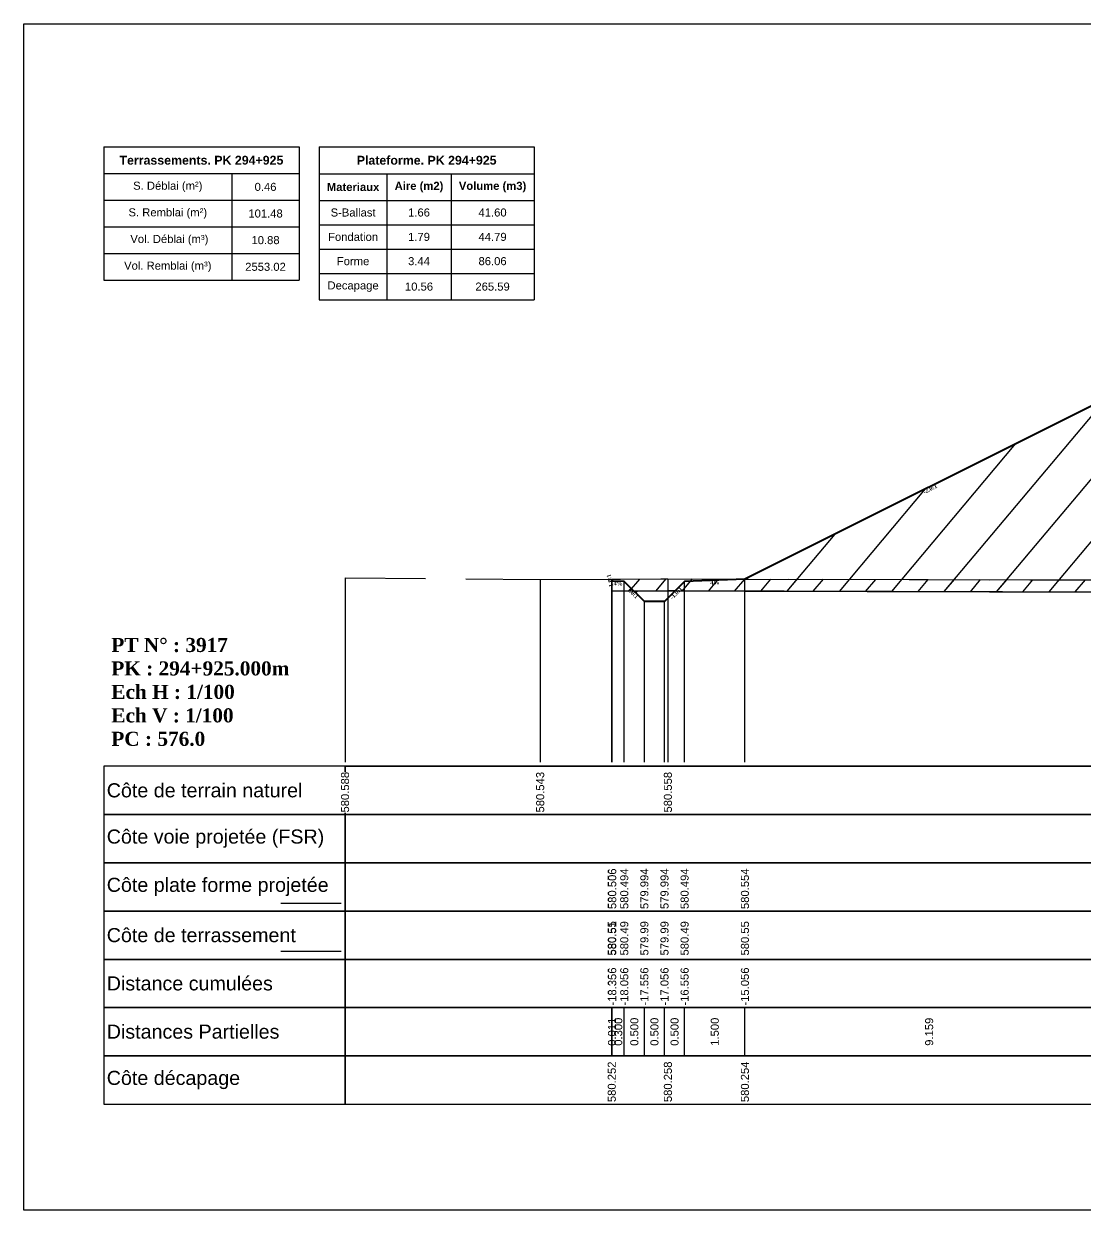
# Model space of a CAD drawing. Header units: millimetres. Extents: x 2762 to 3076, y 916 to 3305.
# Drawn here: x 2865.39 to 2891.78, y 1155.65 to 1185.15 of the extents above; entities that cross this region are included whole.
import ezdxf

# ---------------------------------------------------------------- set-up
doc = ezdxf.new("R2010")
doc.units = ezdxf.units.MM
doc.header["$LTSCALE"] = 2
doc.linetypes.add('CACHE', pattern=[9.525, 6.35, -3.175])
doc.linetypes.add('DASHED', pattern=[0.75, 0.5, -0.25])
for name, color, linetype in [('C-ANNO-TABL', 1, 'Continuous'), ('C-ANNO-TABL-TEXT', 150, 'Continuous'), ('C-ANNO-TABL-TITL', 150, 'Continuous'), ('C-ANNO-TABL-TTBL', 5, 'Continuous'), ('C-ROAD-CORR', 5, 'Continuous'), ('C-ROAD-SCTN', 7, 'Continuous')]:
    doc.layers.add(name, color=color, linetype=linetype)
doc.styles.add('ARIAL', font='arial.ttf')
doc.styles.add('C3D_Etiquette', font='romans.shx')
doc.styles.add('C3D_Profil_Travers', font='romans.shx')
doc.styles.get("Standard").update_dxf_attribs({"font": 'arial.ttf'})

msp = doc.modelspace()

# ---------------------------------------------------------------- hatches: boundary and pattern name
at = {"linetype": 'Continuous', "lineweight": -3}
h = msp.add_hatch(dxfattribs=at)
h.set_pattern_fill('_U', color=3, angle=50, style=0, pattern_type=0)
h.set_pattern_definition([(50, (2914.7086, 1171.4109), (-0.766044, 0.642788), [])])
h.paths.add_polyline_path([(2914.709, 1171.411), (2914.878, 1171.58), (2915.178, 1171.592), (2915.212, 1171.726), (2915.212, 1171.426)])
h.paths.add_polyline_path([(2881.588, 1171.042), (2881.823, 1171.278), (2883.323, 1171.338), (2892.483, 1175.917), (2900.48, 1176.237), (2902.876, 1176.141), (2911.878, 1171.64), (2913.378, 1171.58), (2913.576, 1171.382), (2898.176, 1171.003)])
h.paths.add_polyline_path([(2880.012, 1171.036), (2880.012, 1171.336), (2880.023, 1171.29), (2880.323, 1171.278), (2880.563, 1171.038)])
h = msp.add_hatch(dxfattribs=at)
h.set_pattern_fill('_U', color=150, scale=0.5, angle=50, style=0, pattern_type=0)
h.set_pattern_definition([(50, (2914.7086, 1171.41087), (-0.383022, 0.321394), [])])
h.paths.add_polyline_path([(2914.709, 1171.411), (2914.878, 1171.58), (2915.178, 1171.592), (2915.212, 1171.726), (2915.212, 1171.426)])
h.paths.add_polyline_path([(2911.878, 1171.64), (2914.567, 1171.707), (2915.212, 1171.726), (2915.178, 1171.592), (2914.878, 1171.58), (2914.709, 1171.411), (2914.567, 1171.407), (2913.576, 1171.382), (2913.378, 1171.58)])
h.paths.add_polyline_path([(2881.588, 1171.042), (2881.823, 1171.278), (2883.323, 1171.338), (2898.176, 1171.303), (2911.878, 1171.64), (2913.378, 1171.58), (2913.576, 1171.382), (2898.176, 1171.003)])
h.paths.add_polyline_path([(2880.012, 1171.336), (2881.407, 1171.342), (2883.323, 1171.338), (2881.823, 1171.278), (2881.588, 1171.042), (2881.407, 1171.042), (2880.563, 1171.038), (2880.323, 1171.278), (2880.023, 1171.29)])
h.paths.add_polyline_path([(2880.012, 1171.036), (2880.012, 1171.336), (2880.023, 1171.29), (2880.323, 1171.278), (2880.563, 1171.038)])
h = msp.add_hatch(dxfattribs=at)
h.set_pattern_fill('_U', color=1, angle=50, style=0, pattern_type=0)
h.set_pattern_definition([(50, (2913.5764, 1171.3823), (-0.766044, 0.642788), [])])
h.paths.add_polyline_path([(2913.576, 1171.382), (2914.567, 1171.407), (2914.709, 1171.411), (2914.378, 1171.08), (2913.878, 1171.08)])
h.paths.add_polyline_path([(2880.563, 1171.038), (2881.407, 1171.042), (2881.588, 1171.042), (2881.323, 1170.778), (2880.823, 1170.778)])

# ---------------------------------------------------------------- linework, layer by layer
at = {"color": 253, "linetype": 'Continuous', "lineweight": -3}
for p, q in [((2883.323, 1171.338), (2892.483, 1175.917)), ((2880.012, 1171.336), (2881.407, 1171.342)), ((2880.023, 1171.29), (2880.012, 1171.336)), ((2880.012, 1171.036), (2880.012, 1171.336)), ((2880.012, 1171.336), (2880.023, 1171.29)), ((2880.012, 1171.036), (2880.012, 1171.336)), ((2880.012, 1171.336), (2880.023, 1171.29)), ((2880.323, 1171.278), (2880.023, 1171.29)), ((2880.023, 1171.29), (2880.323, 1171.278)), ((2880.023, 1171.29), (2880.323, 1171.278)), ((2880.563, 1171.038), (2880.323, 1171.278)), ((2880.323, 1171.278), (2880.563, 1171.038)), ((2880.323, 1171.278), (2880.563, 1171.038)), ((2881.407, 1171.342), (2883.323, 1171.338)), ((2881.588, 1171.042), (2881.823, 1171.278)), ((2881.823, 1171.278), (2881.588, 1171.042)), ((2881.588, 1171.042), (2881.823, 1171.278)), ((2881.823, 1171.278), (2883.323, 1171.338)), ((2883.323, 1171.338), (2881.823, 1171.278)), ((2881.823, 1171.278), (2883.323, 1171.338)), ((2883.323, 1171.338), (2898.176, 1171.303)), ((2880.563, 1171.038), (2880.012, 1171.036)), ((2880.563, 1171.038), (2880.012, 1171.036)), ((2881.407, 1171.042), (2880.563, 1171.038)), ((2880.563, 1171.038), (2881.407, 1171.042)), ((2880.823, 1170.778), (2880.563, 1171.038)), ((2881.588, 1171.042), (2881.323, 1170.778)), ((2881.588, 1171.042), (2881.407, 1171.042)), ((2881.407, 1171.042), (2881.588, 1171.042)), ((2898.176, 1171.003), (2881.588, 1171.042)), ((2898.176, 1171.003), (2881.588, 1171.042)), ((2881.323, 1170.778), (2880.823, 1170.778))]:
    msp.add_line(p, q, dxfattribs=at)
at = {"color": 105, "linetype": 'DASHED', "lineweight": -3, "ltscale": 2}
for p, q in [((2873.38, 1171.372), (2878.232, 1171.327)), ((2878.232, 1171.327), (2881.407, 1171.342)), ((2881.407, 1171.342), (2898.176, 1171.303))]:
    msp.add_line(p, q, dxfattribs=at)
at = {"color": 98, "linetype": 'CACHE', "lineweight": -3}
for p, q in [((2873.38, 1171.372), (2873.38, 1166.784)), ((2878.232, 1171.327), (2878.232, 1166.784)), ((2881.407, 1171.342), (2881.407, 1166.784))]:
    msp.add_line(p, q, dxfattribs=at)
at = {"color": 8, "linetype": 'CACHE', "lineweight": -3}
for p, q in [((2880.012, 1166.784), (2880.012, 1171.336)), ((2880.023, 1166.784), (2880.023, 1171.29)), ((2880.323, 1166.784), (2880.323, 1171.278)), ((2881.823, 1166.784), (2881.823, 1171.278)), ((2883.323, 1166.784), (2883.323, 1171.338)), ((2880.823, 1166.784), (2880.823, 1170.778)), ((2881.323, 1166.784), (2881.323, 1170.778))]:
    msp.add_line(p, q, dxfattribs=at)
at = {"color": 6, "linetype": 'Continuous', "lineweight": -3}
for p, q in [((2880.012, 1171.036), (2881.407, 1171.042)), ((2881.407, 1171.042), (2883.323, 1171.038)), ((2883.323, 1171.038), (2892.616, 1171.016))]:
    msp.add_line(p, q, dxfattribs=at)
at = {"color": 7, "linetype": 'Continuous', "lineweight": -3}
for p, q in [((2873.379, 1166.684), (2923.381, 1166.684)), ((2880.012, 1159.484), (2880.012, 1160.684)), ((2880.023, 1159.484), (2880.023, 1160.684)), ((2880.023, 1159.484), (2880.023, 1160.684)), ((2880.323, 1159.484), (2880.323, 1160.684)), ((2880.323, 1159.484), (2880.323, 1160.684)), ((2880.823, 1159.484), (2880.823, 1160.684)), ((2880.823, 1159.484), (2880.823, 1160.684)), ((2881.323, 1159.484), (2881.323, 1160.684)), ((2881.323, 1159.484), (2881.323, 1160.684)), ((2881.823, 1159.484), (2881.823, 1160.684)), ((2881.823, 1159.484), (2881.823, 1160.684)), ((2883.323, 1159.484), (2883.323, 1160.684)), ((2883.323, 1159.484), (2883.323, 1160.684))]:
    msp.add_line(p, q, dxfattribs=at)
at = {"color": 154, "linetype": 'Continuous', "lineweight": -3}
msp.add_line((2871.779, 1163.284), (2873.279, 1163.284), dxfattribs=at)
at = {"color": 1, "linetype": 'Continuous', "lineweight": -3}
msp.add_line((2871.779, 1162.084), (2873.279, 1162.084), dxfattribs=at)
at = {"color": 7, "linetype": 'Continuous', "lineweight": -3}
for points in [[(2873.379, 1165.484), (2873.379, 1166.684), (2867.379, 1166.684), (2867.379, 1165.484)], [(2873.379, 1165.484), (2923.381, 1165.484), (2923.381, 1166.684), (2873.379, 1166.684)], [(2873.379, 1164.284), (2873.379, 1165.484), (2867.379, 1165.484), (2867.379, 1164.284)], [(2873.379, 1164.284), (2923.381, 1164.284), (2923.381, 1165.484), (2873.379, 1165.484)], [(2873.379, 1163.084), (2873.379, 1164.284), (2867.379, 1164.284), (2867.379, 1163.084)], [(2873.379, 1163.084), (2923.381, 1163.084), (2923.381, 1164.284), (2873.379, 1164.284)], [(2873.379, 1161.884), (2873.379, 1163.084), (2867.379, 1163.084), (2867.379, 1161.884)], [(2873.379, 1161.884), (2923.381, 1161.884), (2923.381, 1163.084), (2873.379, 1163.084)], [(2873.379, 1160.684), (2873.379, 1161.884), (2867.379, 1161.884), (2867.379, 1160.684)], [(2873.379, 1160.684), (2923.381, 1160.684), (2923.381, 1161.884), (2873.379, 1161.884)], [(2873.379, 1159.484), (2873.379, 1160.684), (2867.379, 1160.684), (2867.379, 1159.484)], [(2873.379, 1159.484), (2923.381, 1159.484), (2923.381, 1160.684), (2873.379, 1160.684)], [(2873.379, 1158.284), (2873.379, 1159.484), (2867.379, 1159.484), (2867.379, 1158.284)], [(2873.379, 1158.284), (2923.381, 1158.284), (2923.381, 1159.484), (2873.379, 1159.484)]]:
    msp.add_3dface(points, dxfattribs=at)
at = {"layer": 'C-ANNO-TABL', "color": 7, "linetype": 'Continuous', "lineweight": -3}
for p, q in [((2867.379, 1181.419), (2870.565, 1181.419)), ((2870.565, 1181.419), (2872.238, 1181.419)), ((2870.565, 1181.419), (2870.565, 1180.757)), ((2872.738, 1181.416), (2874.42, 1181.416)), ((2874.42, 1181.416), (2876.016, 1181.416)), ((2874.42, 1181.416), (2874.42, 1180.754)), ((2876.016, 1181.416), (2878.078, 1181.416)), ((2876.016, 1181.416), (2876.016, 1180.754)), ((2867.379, 1180.757), (2870.565, 1180.757)), ((2870.565, 1180.757), (2872.238, 1180.757)), ((2870.565, 1180.757), (2870.565, 1180.095)), ((2872.738, 1180.754), (2874.42, 1180.754)), ((2874.42, 1180.754), (2876.016, 1180.754)), ((2874.42, 1180.754), (2874.42, 1180.147)), ((2876.016, 1180.754), (2878.078, 1180.754)), ((2876.016, 1180.754), (2876.016, 1180.147)), ((2867.379, 1180.095), (2870.565, 1180.095)), ((2870.565, 1180.095), (2872.238, 1180.095)), ((2870.565, 1180.095), (2870.565, 1179.432)), ((2872.738, 1180.147), (2874.42, 1180.147)), ((2874.42, 1180.147), (2876.016, 1180.147)), ((2874.42, 1180.147), (2874.42, 1179.543)), ((2876.016, 1180.147), (2878.078, 1180.147)), ((2876.016, 1180.147), (2876.016, 1179.543)), ((2867.379, 1179.432), (2870.565, 1179.432)), ((2870.565, 1179.432), (2872.238, 1179.432)), ((2870.565, 1179.432), (2870.565, 1178.77)), ((2872.738, 1179.543), (2874.42, 1179.543)), ((2874.42, 1179.543), (2876.016, 1179.543)), ((2874.42, 1179.543), (2874.42, 1178.939)), ((2876.016, 1179.543), (2878.078, 1179.543)), ((2876.016, 1179.543), (2876.016, 1178.939)), ((2872.738, 1178.939), (2874.42, 1178.939)), ((2874.42, 1178.939), (2876.016, 1178.939)), ((2874.42, 1178.939), (2874.42, 1178.28)), ((2876.016, 1178.939), (2878.078, 1178.939)), ((2876.016, 1178.939), (2876.016, 1178.28))]:
    msp.add_line(p, q, dxfattribs=at)
at = {"layer": 'C-ANNO-TABL-TTBL', "color": 7, "linetype": 'Continuous', "lineweight": -3}
for p, q in [((2867.379, 1182.084), (2872.238, 1182.084)), ((2867.379, 1182.084), (2867.379, 1181.419)), ((2872.238, 1182.084), (2872.238, 1181.419)), ((2872.738, 1182.084), (2878.078, 1182.084)), ((2872.738, 1182.084), (2872.738, 1181.416)), ((2878.078, 1182.084), (2878.078, 1181.416)), ((2867.379, 1181.419), (2867.379, 1180.757)), ((2872.238, 1181.419), (2872.238, 1180.757)), ((2872.738, 1181.416), (2872.738, 1180.754)), ((2878.078, 1181.416), (2878.078, 1180.754)), ((2867.379, 1180.757), (2867.379, 1180.095)), ((2872.238, 1180.757), (2872.238, 1180.095)), ((2872.738, 1180.754), (2872.738, 1180.147)), ((2878.078, 1180.754), (2878.078, 1180.147)), ((2867.379, 1180.095), (2867.379, 1179.432)), ((2872.238, 1180.095), (2872.238, 1179.432)), ((2872.738, 1180.147), (2872.738, 1179.543)), ((2878.078, 1180.147), (2878.078, 1179.543)), ((2867.379, 1179.432), (2867.379, 1178.77)), ((2872.238, 1179.432), (2872.238, 1178.77)), ((2872.738, 1179.543), (2872.738, 1178.939)), ((2878.078, 1179.543), (2878.078, 1178.939)), ((2872.738, 1178.939), (2872.738, 1178.28)), ((2878.078, 1178.939), (2878.078, 1178.28)), ((2867.379, 1178.77), (2870.565, 1178.77)), ((2870.565, 1178.77), (2872.238, 1178.77)), ((2872.738, 1178.28), (2874.42, 1178.28)), ((2874.42, 1178.28), (2876.016, 1178.28)), ((2876.016, 1178.28), (2878.078, 1178.28))]:
    msp.add_line(p, q, dxfattribs=at)
at = {"layer": 'C-ROAD-CORR', "color": 1, "linetype": 'Continuous', "lineweight": 40}
for p, q in [((2892.483, 1175.917), (2883.323, 1171.338)), ((2880.023, 1171.29), (2880.012, 1171.336)), ((2880.323, 1171.278), (2880.023, 1171.29)), ((2880.823, 1170.778), (2880.323, 1171.278)), ((2881.823, 1171.278), (2881.323, 1170.778)), ((2883.323, 1171.338), (2881.823, 1171.278)), ((2881.323, 1170.778), (2880.823, 1170.778))]:
    msp.add_line(p, q, dxfattribs=at)
at = {"layer": 'C-ROAD-CORR', "color": 1, "linetype": 'Continuous', "lineweight": -3}
for p, q in [((2880.823, 1170.778), (2880.323, 1171.278)), ((2881.823, 1171.278), (2881.323, 1170.778))]:
    msp.add_line(p, q, dxfattribs=at)
at = {"layer": 'C-ROAD-SCTN', "color": 154, "linetype": 'Continuous', "lineweight": -3}
for p, q in [((2883.323, 1171.338), (2892.483, 1175.917)), ((2880.012, 1171.336), (2880.023, 1171.29)), ((2880.023, 1171.29), (2880.323, 1171.278)), ((2880.323, 1171.278), (2880.823, 1170.778)), ((2881.323, 1170.778), (2881.823, 1171.278)), ((2881.823, 1171.278), (2883.323, 1171.338)), ((2880.823, 1170.778), (2881.323, 1170.778))]:
    msp.add_line(p, q, dxfattribs=at)
at = {"layer": 'C-ROAD-SCTN', "color": 1, "linetype": 'Continuous', "lineweight": -3}
for p, q in [((2883.323, 1171.338), (2892.483, 1175.917)), ((2880.012, 1171.336), (2880.023, 1171.29)), ((2880.023, 1171.29), (2880.323, 1171.278)), ((2880.323, 1171.278), (2880.823, 1170.778)), ((2881.323, 1170.778), (2881.823, 1171.278)), ((2881.823, 1171.278), (2883.323, 1171.338)), ((2880.823, 1170.778), (2881.323, 1170.778))]:
    msp.add_line(p, q, dxfattribs=at)

# ---------------------------------------------------------------- texts
at = {"color": 7, "linetype": 'Continuous', "lineweight": -3, "char_height": 0.1, "style": 'C3D_Etiquette'}
for s, insert, width, attachment_point, rotation in [('{\\fTimes New Roman|b1|i0|c0|p18;-2.0:1}', (2887.905, 1173.624), 0.34598, 2, 26.5651), ('{\\fTimes New Roman|b1|i0|c0|p18;1.0:1}', (2880.014, 1171.312), 0.29446, 8, 104.0362), ('{\\fTimes New Roman|b1|i0|c0|p18;4%}', (2880.173, 1171.28), 0.37094, 2, 357.7094), ('{\\fTimes New Roman|b1|i0|c0|p18;4%}', (2882.574, 1171.304), 0.42071, 2, 2.2906), ('{\\fTimes New Roman|b1|i0|c0|p18;1.0:1}', (2880.571, 1171.025), 0.29001, 2, 315), ('{\\fTimes New Roman|b1|i0|c0|p18;-1.0:1}', (2881.576, 1171.025), 0.34598, 2, 45)]:
    msp.add_mtext(s, dxfattribs=dict(at, insert=insert, width=width, attachment_point=attachment_point, rotation=rotation))
at = {"color": 7, "linetype": 'Continuous', "lineweight": -3, "char_height": 0.35}
for s, insert, attachment_point, style in [('{\\fTimes New Roman|b1|i0|c0|p18;PT N° : 3917\\PPK : 294+925.000m\\PEch H : 1/100\\PEch V : 1/100\\PPC : 576.0}', (2867.568, 1167.184), 7, 'C3D_Profil_Travers'), ('{\\fArial|b0|i0|c0|p34;Côte de terrain naturel}', (2867.454, 1166.084), 4, 'C3D_Etiquette'), ('{\\fArial|b0|i0|c0|p34;Côte plate forme projetée}', (2867.454, 1163.684), 4, 'C3D_Etiquette'), ('{\\fArial|b0|i0|c0|p34;Côte de terrassement}', (2867.454, 1162.484), 4, 'C3D_Etiquette'), ('{\\fArial|b0|i0|c0|p34;Distance cumulées}', (2867.454, 1161.284), 4, 'C3D_Etiquette'), ('{\\fArial|b0|i0|c0|p34;Distances Partielles}', (2867.454, 1160.084), 4, 'C3D_Etiquette'), ('{\\fArial|b0|i0|c0|p34;Côte décapage}', (2867.454, 1158.884), 4, 'C3D_Etiquette')]:
    msp.add_mtext(s, dxfattribs=dict(at, insert=insert, attachment_point=attachment_point, style=style))
at = {"color": 7, "linetype": 'Continuous', "lineweight": -3, "insert": (2867.454, 1164.884), "char_height": 0.35, "attachment_point": 4}
msp.add_mtext('{\\fArial|b0|i0|c0|p34;Côte voie projetée (FSR)}', dxfattribs=at)
at = {"color": 7, "linetype": 'Continuous', "lineweight": -3, "char_height": 0.2, "rotation": 90, "style": 'C3D_Profil_Travers'}
for s, insert, attachment_point in [('{\\fArial|b0|i0|c0|p34;580.55}', (2880.012, 1161.979), 4), ('{\\fArial|b0|i0|c0|p34;580.51}', (2880.023, 1161.979), 4), ('{\\fArial|b0|i0|c0|p34;580.49}', (2880.323, 1161.979), 4), ('{\\fArial|b0|i0|c0|p34;579.99}', (2880.823, 1161.979), 4), ('{\\fArial|b0|i0|c0|p34;579.99}', (2881.323, 1161.979), 4), ('{\\fArial|b0|i0|c0|p34;580.49}', (2881.823, 1161.979), 4), ('{\\fArial|b0|i0|c0|p34;580.55}', (2883.323, 1161.979), 4), ('{\\fArial|b0|i0|c0|p34;0.011}', (2880.018, 1160.084), 5), ('{\\fArial|b0|i0|c0|p34;0.300}', (2880.173, 1160.084), 5), ('{\\fArial|b0|i0|c0|p34;0.500}', (2880.573, 1160.084), 5), ('{\\fArial|b0|i0|c0|p34;0.500}', (2881.073, 1160.084), 5), ('{\\fArial|b0|i0|c0|p34;0.500}', (2881.573, 1160.084), 5), ('{\\fArial|b0|i0|c0|p34;1.500}', (2882.573, 1160.084), 5), ('{\\fArial|b0|i0|c0|p34;9.159}', (2887.903, 1160.084), 5)]:
    msp.add_mtext(s, dxfattribs=dict(at, insert=insert, attachment_point=attachment_point))
at = {"layer": 'C-ANNO-TABL-TEXT', "color": 7, "linetype": 'Continuous', "lineweight": -3, "char_height": 0.2, "attachment_point": 5, "style": 'ARIAL'}
for s, insert in [('{\\fArial|b0|i0|c0|p34;\\C7;0.46}', (2871.402, 1181.088)), ('{\\fArial|b0|i0|c0|p34;\\C7;101.48}', (2871.402, 1180.426)), ('{\\fArial|b0|i0|c0|p34;\\C7;S-Ballast}', (2873.579, 1180.451)), ('{\\fArial|b0|i0|c0|p34;\\C7;1.66}', (2875.218, 1180.451)), ('{\\C18;\\c0;41.60}', (2877.047, 1180.451)), ('{\\fArial|b0|i0|c0|p34;\\C7;10.88}', (2871.402, 1179.764)), ('{\\fArial|b0|i0|c0|p34;\\C7;Fondation}', (2873.579, 1179.845)), ('{\\fArial|b0|i0|c0|p34;\\C7;1.79}', (2875.218, 1179.845)), ('{\\C18;\\c0;44.79}', (2877.047, 1179.845)), ('{\\fArial|b0|i0|c0|p34;\\C7;2553.02}', (2871.402, 1179.101)), ('{\\fArial|b0|i0|c0|p34;\\C7;Forme}', (2873.579, 1179.241)), ('{\\fArial|b0|i0|c0|p34;\\C7;3.44}', (2875.218, 1179.241)), ('{\\C18;\\c0;86.06}', (2877.047, 1179.241)), ('{\\fArial|b0|i0|c0|p34;\\C7;Decapage}', (2873.579, 1178.609)), ('{\\fArial|b0|i0|c0|p34;\\C7;10.56}', (2875.218, 1178.609)), ('{\\C18;\\c0;265.59}', (2877.047, 1178.609))]:
    msp.add_mtext(s, dxfattribs=dict(at, insert=insert))
at = {"layer": 'C-ANNO-TABL-TITL', "color": 7, "linetype": 'Continuous', "lineweight": -3, "attachment_point": 5, "style": 'ARIAL'}
for s, insert, char_height in [('{\\fArial|b1|i0|c0|p34;\\C7;Terrassements. PK 294+925}', (2869.808, 1181.751), 0.22), ('{\\fArial|b1|i0|c0|p34;\\C18;\\c0;Plateforme. PK 294+925}', (2875.408, 1181.75), 0.22), ('{\\fArial|b0|i0|c0|p34;\\C7;S. Déblai (m²) }', (2868.972, 1181.088), 0.2), ('{\\fArial|b1|i0|c0|p34;\\C7;Materiaux   }', (2873.579, 1181.085), 0.2), ('{\\fArial|b1|i0|c0|p34;\\C7;Aire (m2)}', (2875.218, 1181.085), 0.2), ('{\\fArial|b1|i0|c0|p34;\\C7;Volume (m3)}', (2877.047, 1181.085), 0.2), ('{\\fArial|b0|i0|c0|p34;\\C7;S. Remblai (m²) }', (2868.972, 1180.426), 0.2), ('{\\fArial|b0|i0|c0|p34;\\C7; Vol. Déblai (m³) }', (2868.972, 1179.764), 0.2), ('{\\fArial|b0|i0|c0|p34;\\C7;Vol. Remblai (m³)}', (2868.972, 1179.101), 0.2)]:
    msp.add_mtext(s, dxfattribs=dict(at, insert=insert, char_height=char_height))

# ---------------------------------------------------------------- next in the draw order: texts
at = {"color": 7, "linetype": 'Continuous', "lineweight": -3, "char_height": 0.2, "attachment_point": 4, "rotation": 90, "style": 'C3D_Profil_Travers', "bg_fill": 3, "box_fill_scale": 1.000375, "bg_fill_color": 256, "bg_fill_true_color": 13158600, "bg_fill_transparency": 0}
for s, insert, width in [('{\\fArial|b0|i0|c0|p34;580.588}', (2873.38, 1165.534), 0.99595), ('{\\fArial|b0|i0|c0|p34;580.543}', (2878.232, 1165.534), 0.99553), ('{\\fArial|b0|i0|c0|p34;580.558}', (2881.407, 1165.534), 0.99595), ('{\\fArial|b0|i0|c0|p34;580.552}', (2880.012, 1163.134), 0.99347), ('{\\fArial|b0|i0|c0|p34;579.994}', (2880.823, 1163.134), 0.99471), ('{\\fArial|b0|i0|c0|p34;579.994}', (2881.323, 1163.134), 0.99471), ('{\\fArial|b0|i0|c0|p34;580.494}', (2881.823, 1163.134), 0.99471), ('{\\fArial|b0|i0|c0|p34;580.554}', (2883.323, 1163.134), 0.99471), ('{\\fArial|b0|i0|c0|p34;\\C256;-18.368}', (2880.012, 1160.734), 0.93573), ('{\\fArial|b0|i0|c0|p34;\\C256;-17.556}', (2880.823, 1160.734), 0.93518), ('{\\fArial|b0|i0|c0|p34;\\C256;-17.056}', (2881.323, 1160.734), 0.93518), ('{\\fArial|b0|i0|c0|p34;\\C256;-16.556}', (2881.823, 1160.734), 0.93518), ('{\\fArial|b0|i0|c0|p34;\\C256;-15.056}', (2883.323, 1160.734), 0.93518), ('{\\fArial|b0|i0|c0|p34;580.252}', (2880.012, 1158.334), 0.99347), ('{\\fArial|b0|i0|c0|p34;580.258}', (2881.407, 1158.334), 0.99595), ('{\\fArial|b0|i0|c0|p34;580.254}', (2883.323, 1158.334), 0.99471)]:
    msp.add_mtext(s, dxfattribs=dict(at, insert=insert, width=width))

# ---------------------------------------------------------------- next in the draw order: texts
for s, insert, width in [('{\\fArial|b0|i0|c0|p34;580.506}', (2880.023, 1163.134), 0.99539), ('{\\fArial|b0|i0|c0|p34;\\C256;-18.356}', (2880.023, 1160.734), 0.93518)]:
    msp.add_mtext(s, dxfattribs=dict(at, insert=insert, width=width))

# ---------------------------------------------------------------- next in the draw order: texts
for s, insert, width in [('{\\fArial|b0|i0|c0|p34;580.494}', (2880.323, 1163.134), 0.99471), ('{\\fArial|b0|i0|c0|p34;\\C256;-18.056}', (2880.323, 1160.734), 0.93518)]:
    msp.add_mtext(s, dxfattribs=dict(at, insert=insert, width=width))

# ---------------------------------------------------------------- next in the draw order: linework, layer by layer
msp.add_lwpolyline([(2865.39, 1185.145), (2924.824, 1185.145), (2924.824, 1155.645), (2865.39, 1155.645)], close=True)

doc.saveas('drawing.dxf')
